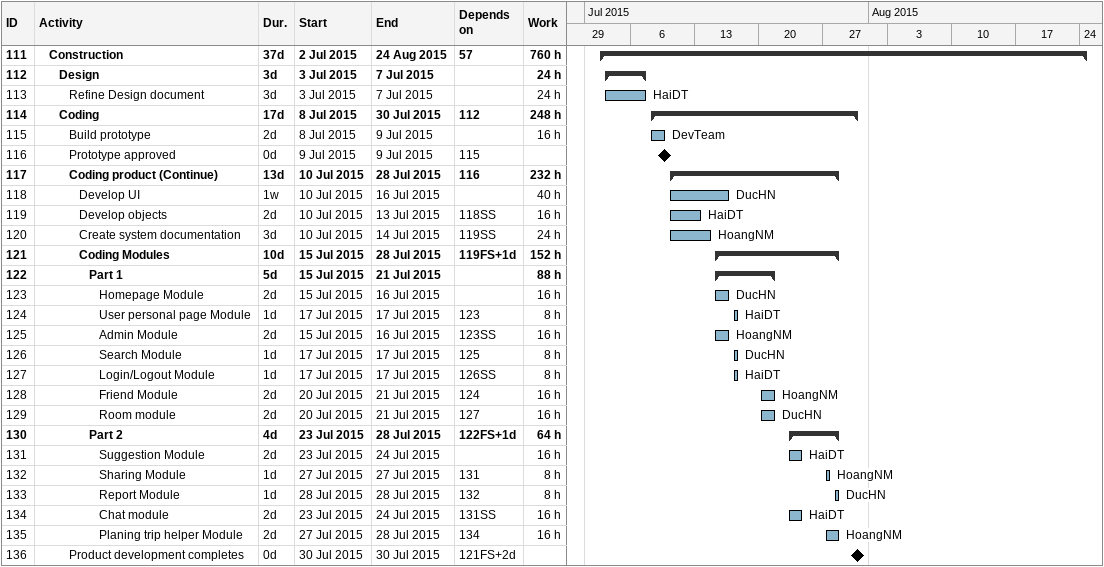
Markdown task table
| ID | Level | Task | Duration | Start | Finish | Predecessors | Resources | Work (h) |
|---|---|---|---|---|---|---|---|---|
| 111 | 2 | **Construction** | 37d | 2015-07-02 | 2015-08-24 | 57 |  | 760 |
| 112 | 3 | **Design** | 3d | 2015-07-03 | 2015-07-07 |  |  | 24 |
| 113 | 4 | Refine Design document | 3d | 2015-07-03 | 2015-07-07 |  | HaiDT | 24 |
| 114 | 3 | **Coding** | 17d | 2015-07-08 | 2015-07-30 | 112 |  | 248 |
| 115 | 4 | Build prototype | 2d | 2015-07-08 | 2015-07-09 |  | DevTeam | 16 |
| 116 | 4 | Prototype approved | 0d | 2015-07-09 | 2015-07-09 | 115 |  |  |
| 117 | 4 | **Coding product (Continue)** | 13d | 2015-07-10 | 2015-07-28 | 116 |  | 232 |
| 118 | 5 | Develop UI | 1w | 2015-07-10 | 2015-07-16 |  | DucHN | 40 |
| 119 | 5 | Develop objects | 2d | 2015-07-10 | 2015-07-13 | 118SS | HaiDT | 16 |
| 120 | 5 | Create system documentation | 3d | 2015-07-10 | 2015-07-14 | 119SS | HoangNM | 24 |
| 121 | 5 | **Coding Modules** | 10d | 2015-07-15 | 2015-07-28 | 119FS+1d |  | 152 |
| 122 | 6 | **Part 1** | 5d | 2015-07-15 | 2015-07-21 |  |  | 88 |
| 123 | 7 | Homepage Module | 2d | 2015-07-15 | 2015-07-16 |  | DucHN | 16 |
| 124 | 7 | User personal page Module | 1d | 2015-07-17 | 2015-07-17 | 123 | HaiDT | 8 |
| 125 | 7 | Admin Module | 2d | 2015-07-15 | 2015-07-16 | 123SS | HoangNM | 16 |
| 126 | 7 | Search Module | 1d | 2015-07-17 | 2015-07-17 | 125 | DucHN | 8 |
| 127 | 7 | Login/Logout Module | 1d | 2015-07-17 | 2015-07-17 | 126SS | HaiDT | 8 |
| 128 | 7 | Friend Module | 2d | 2015-07-20 | 2015-07-21 | 124 | HoangNM | 16 |
| 129 | 7 | Room module | 2d | 2015-07-20 | 2015-07-21 | 127 | DucHN | 16 |
| 130 | 6 | **Part 2** | 4d | 2015-07-23 | 2015-07-28 | 122FS+1d |  | 64 |
| 131 | 7 | Suggestion Module | 2d | 2015-07-23 | 2015-07-24 |  | HaiDT | 16 |
| 132 | 7 | Sharing Module | 1d | 2015-07-27 | 2015-07-27 | 131 | HoangNM | 8 |
| 133 | 7 | Report Module | 1d | 2015-07-28 | 2015-07-28 | 132 | DucHN | 8 |
| 134 | 7 | Chat module | 2d | 2015-07-23 | 2015-07-24 | 131SS | HaiDT | 16 |
| 135 | 7 | Planing trip helper Module | 2d | 2015-07-27 | 2015-07-28 | 134 | HoangNM | 16 |
| 136 | 4 | Product development completes | 0d | 2015-07-30 | 2015-07-30 | 121FS+2d |  |  |
